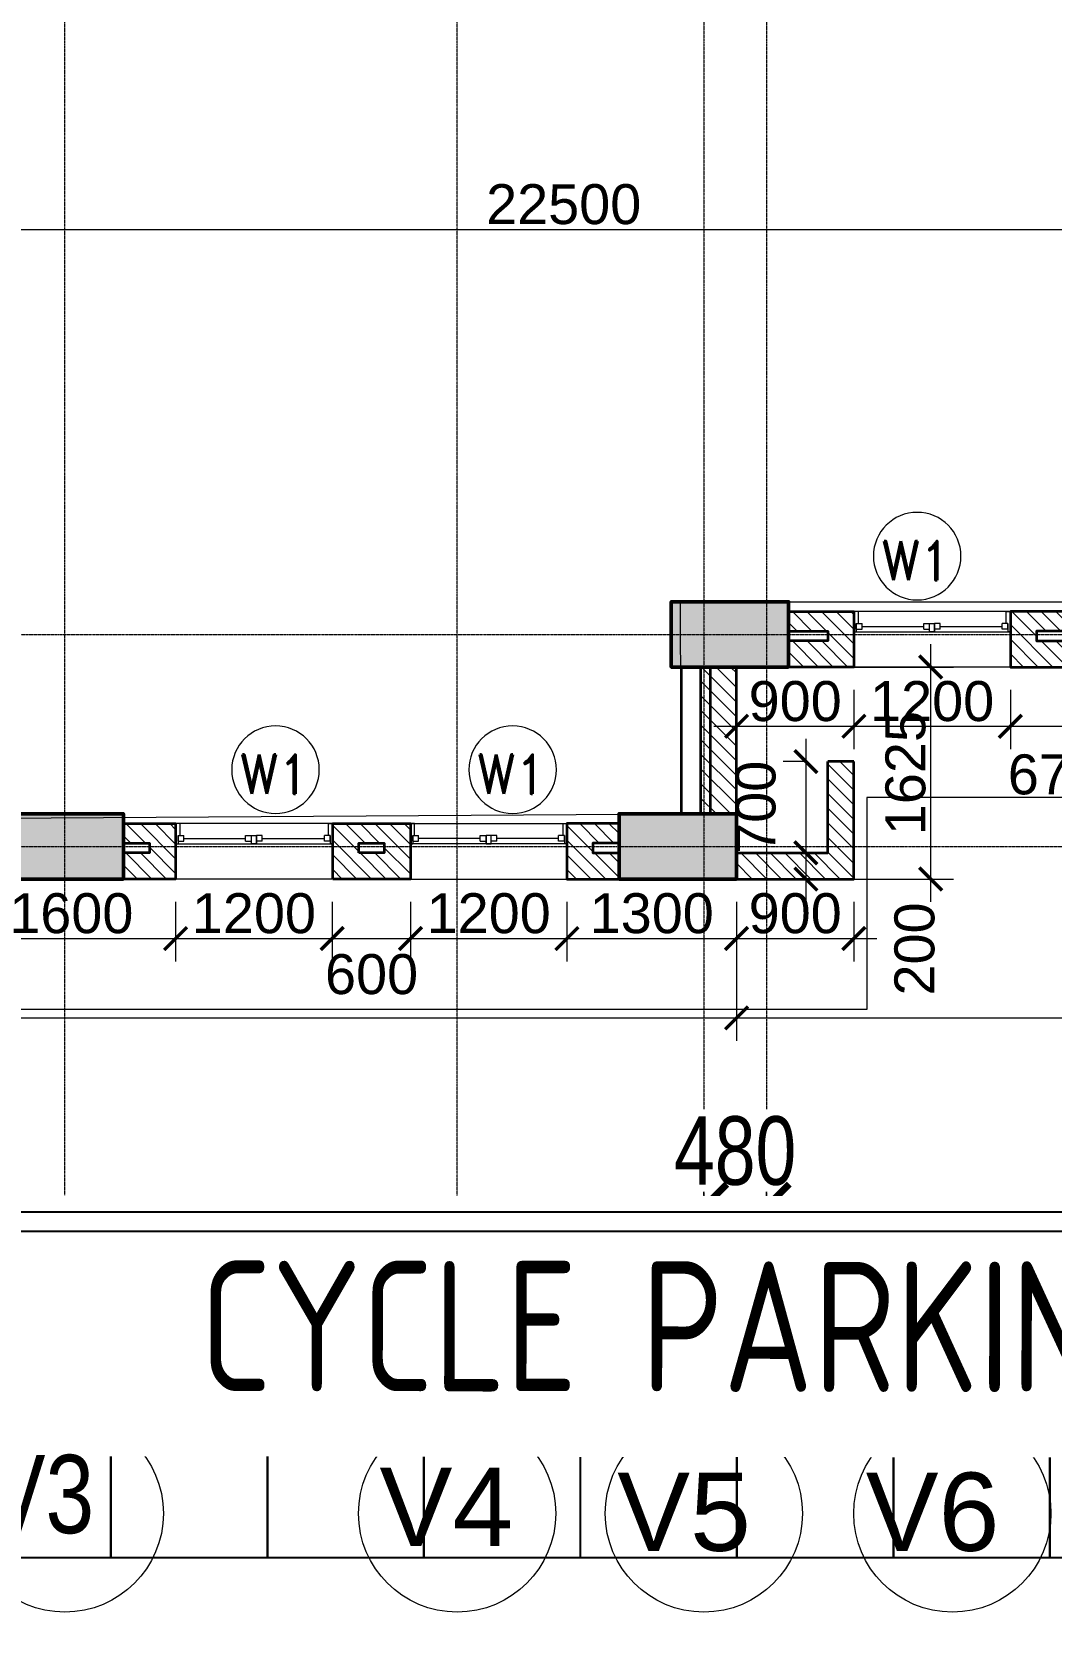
# Model space of a CAD drawing. Header units: millimetres. Extents: x 0 to 147381, y 0 to 170318.
# Drawn here: x 45043 to 52856, y 38516 to 50781 of the extents above; entities that cross this region are included whole.
import ezdxf
from ezdxf.enums import TextEntityAlignment as Align

# ---------------------------------------------------------------- set-up
doc = ezdxf.new("R2010")
doc.units = ezdxf.units.MM
doc.linetypes.add('Center', pattern=[29.999999, 12, -6, 6, -6])
doc.linetypes.add('Grid Line', pattern=[22.225, 12.7, -3.175, 3.175, -3.175])
for name, color, linetype, lineweight in [('AR_GRID_DIM', 6, 'Continuous', 20), ('AR_STR', 7, 'Continuous', 15), ('AR_WALL_HATCH', 23, 'Continuous', 5), ('ARCH PATHWAY', 30, 'Continuous', 13), ('Arch_Dim', 7, 'Continuous', 25), ('Arch_DW_No', 5, 'Continuous', 15), ('ARCH_WALL', 1, 'Continuous', 35), ('Arch_Window', 140, 'Continuous', 9), ('LA- LINE 1', 41, 'Continuous', 25), ('LA_ROAD', 252, 'Continuous', 30), ('LA_TEXT', 7, 'Continuous', 13), ('S-GRID', 8, 'Continuous', 9), ('S-GRID-IDEN', 1, 'Continuous', 9), ('STR COL.', 1, 'Continuous', 50)]:
    doc.layers.add(name, color=color, linetype=linetype, lineweight=lineweight)
doc.layers.add('ARCH RCC HATCH', color=253, linetype='Center', lineweight=9, true_color=0x9c9c9c)
doc.layers.add('S-COLS_HATCH', color=252, linetype='Continuous', lineweight=9, true_color=0x8a8a8a)
doc.styles.add('ARCHITXT-LA', font='architxt.shx', dxfattribs={"width": 0.9, "height": 250, "bigfont": '@extfont2.shx'})
doc.styles.add('Arial_1', font='arial.ttf', dxfattribs={"height": 630})
doc.styles.add('DIM', font='arial.ttf')
doc.styles.add('DIM_100', font='romand.shx', dxfattribs={"width": 0.9})
doc.styles.add('GRID_TEXT', font='GOTHIC.TTF', dxfattribs={"width": 0.8})
doc.styles.add('SIZE', font='romans.shx', dxfattribs={"width": 0.75, "height": 200})
doc.dimstyles.new('DIM- 175', dxfattribs={"dimscale": 175, "dimtxt": 1.75, "dimasz": 1, "dimexe": 1, "dimexo": 1, "dimgap": 0.2, "dimtad": 1, "dimdec": 0, "dimrnd": 5, "dimzin": 0, "dimdsep": 46, "dimtxsty": 'DIM', "dimblk": 'ARCHTICK', "dimcen": 0, "dimdle": 1, "dimclrd": 3, "dimclre": 5, "dimclrt": 3, "dimadec": 0, "dimazin": 0, "dimtfac": 1, "dimtdec": 0, "dimtofl": 0, "dimtmove": 2, "dimatfit": 3, "dimfxl": 1, "dimtolj": 1, "dimtzin": 0, "dimlwd": 13, "dimlwe": 15, "dimarcsym": 0})
doc.dimstyles.new('DIM_150_GRID', dxfattribs={"dimscale": 175, "dimtxt": 3, "dimasz": 2, "dimexe": 1, "dimexo": 0.5, "dimgap": 0.5, "dimtad": 1, "dimdec": 0, "dimrnd": 5, "dimzin": 1, "dimdsep": 46, "dimtxsty": 'GRID_TEXT', "dimblk": 'ARCHTICK', "dimcen": 0.09, "dimdle": 1, "dimclrt": 256, "dimazin": 0, "dimtfac": 1, "dimtdec": 0, "dimtmove": 2, "dimatfit": 3, "dimfxl": 1, "dimtvp": 1, "dimtolj": 1, "dimtzin": 0, "dimlwd": 15, "dimlwe": 18, "dimarcsym": 0})

# ---------------------------------------------------------------- blocks, each defined once
blk = doc.blocks.new('RLAB_G')
at = {"layer": 'AR_WALL_HATCH', "ltscale": 500}
h = blk.add_hatch(dxfattribs=at)
h.set_pattern_fill('ANSI31', color=256, scale=25)
h.paths.add_polyline_path([(-15100, 1625), (-15100, 2050), (-15775, 2050), (-15775, 1625)])
h.paths.add_polyline_path([(-15300, 1825), (-15575, 1825), (-15575, 1900), (-15300, 1900)], flags=16)
h = blk.add_hatch(dxfattribs=at)
h.set_pattern_fill('ANSI31', color=256, scale=25)
h.paths.add_polyline_path([(-13400, 1625), (-13400, 1825), (-13700, 1825), (-13700, 1900), (-13400, 1900), (-13400, 2050), (-13900, 2050), (-13900, 1625)])
h = blk.add_hatch(dxfattribs=at)
h.set_pattern_fill('ANSI31', color=256, scale=25)
h.paths.add_polyline_path([(-12800, 500), (-12725, 500), (-12725, 1625), (-12800, 1625)])
h.paths.add_polyline_path([(-12800, 1625), (-13000, 1625), (-13000, 500), (-12800, 500)])
h = blk.add_hatch(dxfattribs=at)
h.set_pattern_fill('ANSI31', color=256, scale=25)
h.paths.add_polyline_path([(-13700, 200), (-13700, 900), (-13900, 900), (-13900, 0), (-13000, 0), (-13000, 107), (-13000, 200)])
h = blk.add_hatch(dxfattribs=at)
h.set_pattern_fill('ANSI31', color=256, scale=25)
h.paths.add_polyline_path([(-11900, 200), (-12100, 200), (-12100, 0), (-11700, 0), (-11700, 425), (-12100, 425), (-12100, 275), (-11900, 275)])
h = blk.add_hatch(dxfattribs=at)
h.set_pattern_fill('ANSI31', color=256, scale=25)
h.paths.add_polyline_path([(-9905, 425), (-10500, 425), (-10500, 0), (-9905, 0)])
h.paths.add_polyline_path([(-10105, 200), (-10300, 200), (-10300, 275), (-10105, 275)], flags=16)
h = blk.add_hatch(dxfattribs=at)
h.set_pattern_fill('ANSI31', color=256, scale=25)
h.paths.add_polyline_path([(-8500, 200), (-8500, 275), (-8300, 275), (-8300, 425), (-8700, 425), (-8700, 0), (-8300, 0), (-8300, 200)])
at = {"linetype": 'Continuous'}
for p, q in [((-13000, 200), (-13000, 107)), ((-13000, 107), (-13000, 0))]:
    blk.add_line(p, q, dxfattribs=at)
at = {"layer": 'ARCH_WALL'}
blk.add_line((-13900, 900), (-13700, 900), dxfattribs=at)
for points in [[(-15775, 1625), (-15775, 2050), (-15100, 2050), (-15100, 1625)], [(-13400, 1625), (-13400, 2050), (-13900, 2050), (-13900, 1625)], [(-15575, 1825), (-15575, 1900), (-15300, 1900), (-15300, 1825)], [(-13400, 1825), (-13400, 1900), (-13700, 1900), (-13700, 1825)], [(-13000, 1625), (-12575, 1625), (-12575, 500), (-13000, 500)], [(-12800, 1625), (-12725, 1625), (-12725, 500), (-12800, 500)], [(-12100, 0), (-12100, 425), (-11700, 425), (-11700, 0)], [(-9905, 0), (-9905, 425), (-10500, 425), (-10500, 0)], [(-8300, 0), (-8300, 425), (-8700, 425), (-8700, 0)], [(-12100, 200), (-12100, 275), (-11900, 275), (-11900, 200)], [(-10105, 200), (-10105, 275), (-10300, 275), (-10300, 200)], [(-8300, 200), (-8300, 275), (-8500, 275), (-8500, 200)]]:
    blk.add_lwpolyline(points, close=True, dxfattribs=at)
for points in [[(-13000, 0), (-13900, 0), (-13900, 900)], [(-13000, 200), (-13700, 200), (-13700, 900)]]:
    blk.add_lwpolyline(points, dxfattribs=at)
at = {"layer": 'Arch_Window'}
for p, q in [((-15100, 2050), (-13900, 2050)), ((-15068, 2050), (-15100, 2050)), ((-15068, 1958), (-15068, 2050)), ((-13932, 2050), (-13900, 2050)), ((-13932, 2050), (-13932, 1958)), ((-13900, 1895), (-15100, 1895)), ((-15100, 1895), (-15081, 1895)), ((-15081, 1958), (-15036, 1958)), ((-15081, 1914), (-15081, 1958)), ((-15081, 1958), (-15081, 1895)), ((-15081, 1914), (-15036, 1914)), ((-15036, 1914), (-15036, 1958)), ((-14563, 1936), (-15036, 1936)), ((-14563, 1958), (-14519, 1958)), ((-14563, 1914), (-14563, 1958)), ((-14563, 1914), (-14519, 1914)), ((-14519, 1914), (-14519, 1958)), ((-14519, 1895), (-14519, 1958)), ((-14481, 1958), (-14519, 1958)), ((-14481, 1958), (-14519, 1958)), ((-14519, 1958), (-14519, 1895)), ((-14481, 1958), (-14519, 1958)), ((-14519, 1958), (-14519, 1958)), ((-14519, 1895), (-14519, 1958)), ((-14481, 1895), (-14519, 1895)), ((-14519, 1895), (-14481, 1895)), ((-14519, 1895), (-14519, 1895)), ((-14519, 1895), (-14481, 1895)), ((-14481, 1914), (-14481, 1958)), ((-14436, 1958), (-14481, 1958)), ((-14481, 1895), (-14481, 1958)), ((-14481, 1895), (-14481, 1958)), ((-14481, 1958), (-14481, 1958)), ((-14481, 1895), (-14481, 1958)), ((-14436, 1914), (-14481, 1914)), ((-14481, 1895), (-14481, 1895)), ((-14436, 1914), (-14436, 1958)), ((-13963, 1936), (-14436, 1936)), ((-13963, 1914), (-13963, 1958)), ((-13919, 1958), (-13963, 1958)), ((-13919, 1914), (-13963, 1914)), ((-13919, 1958), (-13932, 1958)), ((-13919, 1914), (-13919, 1958)), ((-13919, 1958), (-13919, 1895)), ((-15100, 1625), (-13900, 1625)), ((-10500, 425), (-11700, 425)), ((-11668, 425), (-11700, 425)), ((-11668, 425), (-11668, 333)), ((-10532, 425), (-10500, 425)), ((-10532, 333), (-10532, 425)), ((-9873, 425), (-9905, 425)), ((-9900, 425), (-8700, 425)), ((-9873, 333), (-9873, 425)), ((-8732, 425), (-8700, 425)), ((-8732, 425), (-8732, 333)), ((-11700, 270), (-10500, 270)), ((-11681, 333), (-11636, 333)), ((-11681, 289), (-11681, 333)), ((-11681, 333), (-11668, 333)), ((-11681, 333), (-11681, 270)), ((-11681, 289), (-11636, 289)), ((-11636, 289), (-11636, 333)), ((-11636, 311), (-11163, 311)), ((-11163, 333), (-11119, 333)), ((-11163, 289), (-11163, 333)), ((-11163, 289), (-11119, 289)), ((-11119, 289), (-11119, 333)), ((-11119, 333), (-11081, 333)), ((-11119, 270), (-11119, 333)), ((-11119, 333), (-11081, 333)), ((-11119, 270), (-11119, 333)), ((-11119, 333), (-11119, 333)), ((-11119, 333), (-11081, 333)), ((-11119, 270), (-11119, 333)), ((-11119, 270), (-11081, 270)), ((-11081, 270), (-11119, 270)), ((-11081, 270), (-11119, 270)), ((-11119, 270), (-11119, 270)), ((-11081, 289), (-11081, 333)), ((-11036, 333), (-11081, 333)), ((-11081, 270), (-11081, 333)), ((-11081, 333), (-11081, 270)), ((-11081, 333), (-11081, 333)), ((-11081, 270), (-11081, 333)), ((-11036, 289), (-11081, 289)), ((-11081, 270), (-11081, 270)), ((-11036, 289), (-11036, 333)), ((-11036, 311), (-10563, 311)), ((-10563, 289), (-10563, 333)), ((-10519, 333), (-10563, 333)), ((-10519, 289), (-10563, 289)), ((-10519, 289), (-10519, 333)), ((-10519, 333), (-10519, 270)), ((-10500, 270), (-10519, 270)), ((-9905, 270), (-9886, 270)), ((-8700, 270), (-9900, 270)), ((-9886, 333), (-9841, 333)), ((-9886, 289), (-9886, 333)), ((-9886, 333), (-9886, 270)), ((-9886, 289), (-9841, 289)), ((-9841, 289), (-9841, 333)), ((-9363, 311), (-9836, 311)), ((-9363, 333), (-9319, 333)), ((-9363, 289), (-9363, 333)), ((-9363, 289), (-9319, 289)), ((-9319, 289), (-9319, 333)), ((-9319, 270), (-9319, 333)), ((-9281, 333), (-9319, 333)), ((-9281, 333), (-9319, 333)), ((-9319, 333), (-9319, 270)), ((-9281, 333), (-9319, 333)), ((-9319, 333), (-9319, 333)), ((-9319, 270), (-9319, 333)), ((-9281, 270), (-9319, 270)), ((-9319, 270), (-9281, 270)), ((-9319, 270), (-9319, 270)), ((-9319, 270), (-9281, 270)), ((-9281, 289), (-9281, 333)), ((-9236, 333), (-9281, 333)), ((-9281, 270), (-9281, 333)), ((-9281, 270), (-9281, 333)), ((-9281, 333), (-9281, 333)), ((-9281, 270), (-9281, 333)), ((-9236, 289), (-9281, 289)), ((-9281, 270), (-9281, 270)), ((-9236, 289), (-9236, 333)), ((-8763, 311), (-9236, 311)), ((-8763, 289), (-8763, 333)), ((-8719, 333), (-8763, 333)), ((-8719, 289), (-8763, 289)), ((-8719, 333), (-8732, 333)), ((-8719, 289), (-8719, 333)), ((-8719, 333), (-8719, 270)), ((-10500, 0), (-11700, 0)), ((-9900, 0), (-8700, 0))]:
    blk.add_line(p, q, dxfattribs=at)
blk = doc.blocks.new('Grid - M_Grid Head - Circle-24584-5_Level 452_2')
at = {"layer": 'S-GRID-IDEN'}
blk.add_circle((0, 0), 4, dxfattribs=at)
blk = doc.blocks.new('_ArchTick')
at = {"color": 0, "linetype": 'ByBlock', "const_width": 0.15}
blk.add_lwpolyline([(-0.5, -0.5), (0.5, 0.5)], dxfattribs=at)
blk = doc.blocks.new('*D53')
at = {"layer": 'AR_GRID_DIM', "color": 0, "lineweight": 18, "transparency": 16777216}
for p, q in [((12500, -2676), (12500, -2589)), ((12980, -2698), (12980, -2589))]:
    blk.add_line(p, q, dxfattribs=at)
at = {"layer": 'AR_GRID_DIM', "color": 0, "lineweight": 15, "transparency": 16777216}
blk.add_line((12325, -2764), (13155, -2764), dxfattribs=at)
at = {"layer": 'Defpoints', "color": 0, "linetype": 'Continuous', "transparency": 16777216}
for p in [(12500, -2764), (12980, -2764), (12980, -2786)]:
    blk.add_point(p, dxfattribs=at)
at = {"layer": 'AR_GRID_DIM', "linetype": 'Continuous', "transparency": 16777216, "insert": (12740, -2335), "char_height": 525, "attachment_point": 5, "style": 'GRID_TEXT', "bg_fill": 3, "box_fill_scale": 1.1, "bg_fill_color": 9, "bg_fill_true_color": 13158600, "bg_fill_transparency": 0}
blk.add_mtext('\\A1;480', dxfattribs=at)
at = {"layer": 'AR_GRID_DIM', "color": 0, "linetype": 'Continuous', "lineweight": 15, "transparency": 16777216, "xscale": 350, "yscale": 350, "zscale": 350, "rotation": 180}
blk.add_blockref('_ArchTick', (12500, -2764), dxfattribs=at)
at = {"layer": 'AR_GRID_DIM', "color": 0, "linetype": 'Continuous', "lineweight": 15, "transparency": 16777216, "xscale": 350, "yscale": 350, "zscale": 350}
blk.add_blockref('_ArchTick', (12980, -2764), dxfattribs=at)
blk = doc.blocks.new('DW')
at = {"color": 9}
blk.add_circle((0, 0), 671, dxfattribs=at)
at = {"style": 'SIZE', "width": 0.8}
blk.add_attdef('W7', text='', height=500, dxfattribs=at).set_placement((5, -289), align=Align.CENTER)
blk = doc.blocks.new('*D462')
at = {"layer": 'Arch_Dim', "color": 5, "lineweight": 15, "transparency": 16777216}
for p, q in [((37445, 44113), (37445, 43048)), ((50445, 44113), (50445, 43048))]:
    blk.add_line(p, q, dxfattribs=at)
at = {"layer": 'Arch_Dim', "color": 3, "lineweight": 13, "transparency": 16777216}
blk.add_line((37270, 43223), (50620, 43223), dxfattribs=at)
at = {"layer": 'Defpoints', "color": 0, "linetype": 'Continuous', "transparency": 16777216}
for p in [(37445, 44288), (50445, 44288), (50445, 43223)]:
    blk.add_point(p, dxfattribs=at)
at = {"layer": 'Arch_Dim', "color": 3, "linetype": 'Continuous', "lineweight": 13, "transparency": 16777216, "xscale": 175, "yscale": 175, "zscale": 175, "rotation": 180}
blk.add_blockref('_ArchTick', (37445, 43223), dxfattribs=at)
at = {"layer": 'Arch_Dim', "color": 3, "linetype": 'Continuous', "lineweight": 13, "transparency": 16777216, "xscale": 175, "yscale": 175, "zscale": 175}
blk.add_blockref('_ArchTick', (50445, 43223), dxfattribs=at)
at = {"layer": 'Arch_Dim', "color": 3, "linetype": 'Continuous', "transparency": 16777216, "insert": (43945, 43414), "char_height": 306.2, "attachment_point": 5, "style": 'DIM'}
blk.add_mtext('\\A1;13000', dxfattribs=at)
blk = doc.blocks.new('*D469')
at = {"layer": 'Arch_Dim', "color": 5, "lineweight": 15, "transparency": 16777216}
for p, q in [((60995, 45738), (60995, 43048)), ((50445, 44113), (50445, 43048))]:
    blk.add_line(p, q, dxfattribs=at)
at = {"layer": 'Arch_Dim', "color": 3, "lineweight": 13, "transparency": 16777216}
blk.add_line((50270, 43223), (61170, 43223), dxfattribs=at)
at = {"layer": 'Defpoints', "color": 0, "linetype": 'Continuous', "transparency": 16777216}
for p in [(60995, 45913), (50445, 44288), (60995, 43223)]:
    blk.add_point(p, dxfattribs=at)
at = {"layer": 'Arch_Dim', "color": 3, "linetype": 'Continuous', "lineweight": 13, "transparency": 16777216, "xscale": 175, "yscale": 175, "zscale": 175, "rotation": 180}
blk.add_blockref('_ArchTick', (50445, 43223), dxfattribs=at)
at = {"layer": 'Arch_Dim', "color": 3, "linetype": 'Continuous', "lineweight": 13, "transparency": 16777216, "xscale": 175, "yscale": 175, "zscale": 175}
blk.add_blockref('_ArchTick', (60995, 43223), dxfattribs=at)
at = {"layer": 'Arch_Dim', "color": 3, "linetype": 'Continuous', "transparency": 16777216, "insert": (55720, 43414), "char_height": 306.2, "attachment_point": 5, "style": 'DIM'}
blk.add_mtext('\\A1;10550', dxfattribs=at)
blk = doc.blocks.new('*D471')
at = {"layer": 'Arch_Dim', "color": 3, "lineweight": 13, "transparency": 16777216}
blk.add_line((51934, 44113), (51934, 46088), dxfattribs=at)
at = {"layer": 'Arch_Dim', "color": 5, "lineweight": 15, "transparency": 16777216}
for p, q in [((50620, 45913), (52109, 45913)), ((50620, 44288), (52109, 44288))]:
    blk.add_line(p, q, dxfattribs=at)
at = {"layer": 'Defpoints', "color": 0, "linetype": 'Continuous', "transparency": 16777216}
for p in [(50445, 45913), (51934, 45913), (50445, 44288)]:
    blk.add_point(p, dxfattribs=at)
at = {"layer": 'Arch_Dim', "color": 3, "linetype": 'Continuous', "lineweight": 13, "transparency": 16777216, "xscale": 175, "yscale": 175, "zscale": 175}
for p, rotation in [((51934, 45913), 90), ((51934, 44288), 270)]:
    blk.add_blockref('_ArchTick', p, dxfattribs=dict(at, rotation=rotation))
at = {"layer": 'Arch_Dim', "color": 3, "linetype": 'Continuous', "transparency": 16777216, "insert": (51742, 45100), "char_height": 306.2, "attachment_point": 5, "rotation": 90, "style": 'DIM'}
blk.add_mtext('\\A1;1625', dxfattribs=at)
blk = doc.blocks.new('*D477')
at = {"layer": 'Arch_Dim', "color": 5, "lineweight": 15, "transparency": 16777216}
for p, q in [((37870, 49175), (37870, 49442)), ((60370, 49175), (60370, 49442))]:
    blk.add_line(p, q, dxfattribs=at)
at = {"layer": 'Arch_Dim', "color": 3, "lineweight": 13, "transparency": 16777216}
blk.add_line((37695, 49267), (60545, 49267), dxfattribs=at)
at = {"layer": 'Defpoints', "color": 0, "linetype": 'Continuous', "transparency": 16777216}
for p in [(60370, 49267), (37870, 49000), (60370, 49000)]:
    blk.add_point(p, dxfattribs=at)
at = {"layer": 'Arch_Dim', "color": 3, "linetype": 'Continuous', "lineweight": 13, "transparency": 16777216, "xscale": 175, "yscale": 175, "zscale": 175, "rotation": 180}
blk.add_blockref('_ArchTick', (37870, 49267), dxfattribs=at)
at = {"layer": 'Arch_Dim', "color": 3, "linetype": 'Continuous', "lineweight": 13, "transparency": 16777216, "xscale": 175, "yscale": 175, "zscale": 175}
blk.add_blockref('_ArchTick', (60370, 49267), dxfattribs=at)
at = {"layer": 'Arch_Dim', "color": 3, "linetype": 'Continuous', "transparency": 16777216, "insert": (49120, 49459), "char_height": 306.2, "attachment_point": 5, "style": 'DIM'}
blk.add_mtext('\\A1;22500', dxfattribs=at)
blk = doc.blocks.new('*D478')
at = {"layer": 'Arch_Dim', "color": 3, "lineweight": 13, "transparency": 16777216}
blk.add_line((44570, 56213), (44570, 44613), dxfattribs=at)
at = {"layer": 'Arch_Dim', "color": 5, "lineweight": 15, "transparency": 16777216}
for p, q in [((47570, 56038), (44395, 56038)), ((44670, 44788), (44395, 44788))]:
    blk.add_line(p, q, dxfattribs=at)
at = {"layer": 'Defpoints', "color": 0, "linetype": 'Continuous', "transparency": 16777216}
for p in [(47745, 56038), (44570, 44788), (44845, 44788)]:
    blk.add_point(p, dxfattribs=at)
at = {"layer": 'Arch_Dim', "color": 3, "linetype": 'Continuous', "lineweight": 13, "transparency": 16777216, "xscale": 175, "yscale": 175, "zscale": 175}
for p, rotation in [((44570, 56038), 90), ((44570, 44788), 270)]:
    blk.add_blockref('_ArchTick', p, dxfattribs=dict(at, rotation=rotation))
at = {"layer": 'Arch_Dim', "color": 3, "linetype": 'Continuous', "transparency": 16777216, "insert": (44379, 50413), "char_height": 306.2, "attachment_point": 5, "rotation": 90, "style": 'DIM'}
blk.add_mtext('\\A1;11250', dxfattribs=at)
blk = doc.blocks.new('A$C38A24FCE')
at = {"layer": 'S-COLS_HATCH'}
for points in [[(-73540, -250), (-73540, 250), (-74440, 250), (-74440, -250)], [(-78640, -1875), (-78640, -1375), (-79540, -1375), (-79540, -1875)], [(-73940, -1875), (-73940, -1375), (-74840, -1375), (-74840, -1875)]]:
    blk.add_hatch(color=256, dxfattribs=at).paths.add_polyline_path(points, flags=0)
at = {"layer": 'STR COL.'}
for points in [[(-73540, -250), (-73540, 250), (-74440, 250), (-74440, -250)], [(-78640, -1875), (-78640, -1375), (-79540, -1375), (-79540, -1875)], [(-73940, -1875), (-73940, -1375), (-74840, -1375), (-74840, -1875)]]:
    blk.add_lwpolyline(points, close=True, dxfattribs=at)
blk = doc.blocks.new('*D510')
at = {"layer": 'Arch_Dim', "color": 5, "lineweight": 15, "transparency": 16777216}
for p, q in [((44545, 44113), (44545, 43657)), ((46145, 44113), (46145, 43657))]:
    blk.add_line(p, q, dxfattribs=at)
at = {"layer": 'Arch_Dim', "color": 3, "lineweight": 13, "transparency": 16777216}
blk.add_line((44370, 43832), (46320, 43832), dxfattribs=at)
at = {"layer": 'Defpoints', "color": 0, "linetype": 'Continuous', "transparency": 16777216}
for p in [(44545, 44288), (46145, 44288), (46145, 43832)]:
    blk.add_point(p, dxfattribs=at)
at = {"layer": 'Arch_Dim', "color": 3, "linetype": 'Continuous', "lineweight": 13, "transparency": 16777216, "xscale": 175, "yscale": 175, "zscale": 175, "rotation": 180}
blk.add_blockref('_ArchTick', (44545, 43832), dxfattribs=at)
at = {"layer": 'Arch_Dim', "color": 3, "linetype": 'Continuous', "lineweight": 13, "transparency": 16777216, "xscale": 175, "yscale": 175, "zscale": 175}
blk.add_blockref('_ArchTick', (46145, 43832), dxfattribs=at)
at = {"layer": 'Arch_Dim', "color": 3, "linetype": 'Continuous', "transparency": 16777216, "insert": (45345, 44024), "char_height": 306.2, "attachment_point": 5, "style": 'DIM'}
blk.add_mtext('\\A1;1600', dxfattribs=at)
blk = doc.blocks.new('*D511')
at = {"layer": 'Arch_Dim', "color": 5, "lineweight": 15, "transparency": 16777216}
for p, q in [((46145, 44113), (46145, 43657)), ((47345, 44113), (47345, 43657))]:
    blk.add_line(p, q, dxfattribs=at)
at = {"layer": 'Arch_Dim', "color": 3, "lineweight": 13, "transparency": 16777216}
blk.add_line((45970, 43832), (47520, 43832), dxfattribs=at)
at = {"layer": 'Defpoints', "color": 0, "linetype": 'Continuous', "transparency": 16777216}
for p in [(46145, 44288), (47345, 44288), (47345, 43832)]:
    blk.add_point(p, dxfattribs=at)
at = {"layer": 'Arch_Dim', "color": 3, "linetype": 'Continuous', "lineweight": 13, "transparency": 16777216, "xscale": 175, "yscale": 175, "zscale": 175, "rotation": 180}
blk.add_blockref('_ArchTick', (46145, 43832), dxfattribs=at)
at = {"layer": 'Arch_Dim', "color": 3, "linetype": 'Continuous', "lineweight": 13, "transparency": 16777216, "xscale": 175, "yscale": 175, "zscale": 175}
blk.add_blockref('_ArchTick', (47345, 43832), dxfattribs=at)
at = {"layer": 'Arch_Dim', "color": 3, "linetype": 'Continuous', "transparency": 16777216, "insert": (46745, 44024), "char_height": 306.2, "attachment_point": 5, "style": 'DIM'}
blk.add_mtext('\\A1;1200', dxfattribs=at)
blk = doc.blocks.new('*D512')
at = {"layer": 'Arch_Dim', "color": 5, "lineweight": 15, "transparency": 16777216}
for p, q in [((47345, 44113), (47345, 43657)), ((47945, 44113), (47945, 43657))]:
    blk.add_line(p, q, dxfattribs=at)
at = {"layer": 'Arch_Dim', "color": 3, "lineweight": 13, "transparency": 16777216}
blk.add_line((47170, 43832), (48120, 43832), dxfattribs=at)
at = {"layer": 'Defpoints', "color": 0, "linetype": 'Continuous', "transparency": 16777216}
for p in [(47345, 44288), (47945, 44288), (47945, 43832)]:
    blk.add_point(p, dxfattribs=at)
at = {"layer": 'Arch_Dim', "color": 3, "linetype": 'Continuous', "lineweight": 13, "transparency": 16777216, "xscale": 175, "yscale": 175, "zscale": 175, "rotation": 180}
blk.add_blockref('_ArchTick', (47345, 43832), dxfattribs=at)
at = {"layer": 'Arch_Dim', "color": 3, "linetype": 'Continuous', "lineweight": 13, "transparency": 16777216, "xscale": 175, "yscale": 175, "zscale": 175}
blk.add_blockref('_ArchTick', (47945, 43832), dxfattribs=at)
at = {"layer": 'Arch_Dim', "color": 3, "linetype": 'Continuous', "transparency": 16777216, "insert": (47647, 43557), "char_height": 306.2, "attachment_point": 5, "style": 'DIM'}
blk.add_mtext('\\A1;600', dxfattribs=at)
blk = doc.blocks.new('*D513')
at = {"layer": 'Arch_Dim', "color": 5, "lineweight": 15, "transparency": 16777216}
for p, q in [((47945, 44113), (47945, 43657)), ((49145, 44113), (49145, 43657))]:
    blk.add_line(p, q, dxfattribs=at)
at = {"layer": 'Arch_Dim', "color": 3, "lineweight": 13, "transparency": 16777216}
blk.add_line((47770, 43832), (49320, 43832), dxfattribs=at)
at = {"layer": 'Defpoints', "color": 0, "linetype": 'Continuous', "transparency": 16777216}
for p in [(47945, 44288), (49145, 44288), (49145, 43832)]:
    blk.add_point(p, dxfattribs=at)
at = {"layer": 'Arch_Dim', "color": 3, "linetype": 'Continuous', "lineweight": 13, "transparency": 16777216, "xscale": 175, "yscale": 175, "zscale": 175, "rotation": 180}
blk.add_blockref('_ArchTick', (47945, 43832), dxfattribs=at)
at = {"layer": 'Arch_Dim', "color": 3, "linetype": 'Continuous', "lineweight": 13, "transparency": 16777216, "xscale": 175, "yscale": 175, "zscale": 175}
blk.add_blockref('_ArchTick', (49145, 43832), dxfattribs=at)
at = {"layer": 'Arch_Dim', "color": 3, "linetype": 'Continuous', "transparency": 16777216, "insert": (48545, 44024), "char_height": 306.2, "attachment_point": 5, "style": 'DIM'}
blk.add_mtext('\\A1;1200', dxfattribs=at)
blk = doc.blocks.new('*D772')
at = {"layer": 'Arch_Dim', "color": 5, "lineweight": 15, "transparency": 16777216}
for p, q in [((49145, 44113), (49145, 43657)), ((50445, 44113), (50445, 43657))]:
    blk.add_line(p, q, dxfattribs=at)
at = {"layer": 'Arch_Dim', "color": 3, "lineweight": 13, "transparency": 16777216}
blk.add_line((48970, 43832), (50620, 43832), dxfattribs=at)
at = {"layer": 'Defpoints', "color": 0, "linetype": 'Continuous', "transparency": 16777216}
for p in [(49145, 44288), (50445, 44288), (50445, 43832)]:
    blk.add_point(p, dxfattribs=at)
at = {"layer": 'Arch_Dim', "color": 3, "linetype": 'Continuous', "lineweight": 13, "transparency": 16777216, "xscale": 175, "yscale": 175, "zscale": 175, "rotation": 180}
blk.add_blockref('_ArchTick', (49145, 43832), dxfattribs=at)
at = {"layer": 'Arch_Dim', "color": 3, "linetype": 'Continuous', "lineweight": 13, "transparency": 16777216, "xscale": 175, "yscale": 175, "zscale": 175}
blk.add_blockref('_ArchTick', (50445, 43832), dxfattribs=at)
at = {"layer": 'Arch_Dim', "color": 3, "linetype": 'Continuous', "transparency": 16777216, "insert": (49795, 44024), "char_height": 306.2, "attachment_point": 5, "style": 'DIM'}
blk.add_mtext('\\A1;1300', dxfattribs=at)
blk = doc.blocks.new('*D773')
at = {"layer": 'Arch_Dim', "color": 5, "lineweight": 15, "transparency": 16777216}
for p, q in [((50445, 44113), (50445, 43657)), ((51345, 44113), (51345, 43657))]:
    blk.add_line(p, q, dxfattribs=at)
at = {"layer": 'Arch_Dim', "color": 3, "lineweight": 13, "transparency": 16777216}
blk.add_line((50270, 43832), (51520, 43832), dxfattribs=at)
at = {"layer": 'Defpoints', "color": 0, "linetype": 'Continuous', "transparency": 16777216}
for p in [(50445, 44288), (51345, 44288), (51345, 43832)]:
    blk.add_point(p, dxfattribs=at)
at = {"layer": 'Arch_Dim', "color": 3, "linetype": 'Continuous', "lineweight": 13, "transparency": 16777216, "xscale": 175, "yscale": 175, "zscale": 175, "rotation": 180}
blk.add_blockref('_ArchTick', (50445, 43832), dxfattribs=at)
at = {"layer": 'Arch_Dim', "color": 3, "linetype": 'Continuous', "lineweight": 13, "transparency": 16777216, "xscale": 175, "yscale": 175, "zscale": 175}
blk.add_blockref('_ArchTick', (51345, 43832), dxfattribs=at)
at = {"layer": 'Arch_Dim', "color": 3, "linetype": 'Continuous', "transparency": 16777216, "insert": (50895, 44024), "char_height": 306.2, "attachment_point": 5, "style": 'DIM'}
blk.add_mtext('\\A1;900', dxfattribs=at)
blk = doc.blocks.new('*D514')
at = {"layer": 'Arch_Dim', "color": 3, "lineweight": 13, "transparency": 16777216}
blk.add_line((50977, 45363), (50977, 44313), dxfattribs=at)
at = {"layer": 'Arch_Dim', "color": 5, "lineweight": 15, "transparency": 16777216}
for p, q in [((50970, 45188), (50802, 45188)), ((50970, 44488), (50802, 44488))]:
    blk.add_line(p, q, dxfattribs=at)
at = {"layer": 'Defpoints', "color": 0, "linetype": 'Continuous', "transparency": 16777216}
for p in [(51145, 45188), (50977, 44488), (51145, 44488)]:
    blk.add_point(p, dxfattribs=at)
at = {"layer": 'Arch_Dim', "color": 3, "linetype": 'Continuous', "lineweight": 13, "transparency": 16777216, "xscale": 175, "yscale": 175, "zscale": 175}
for p, rotation in [((50977, 45188), 90), ((50977, 44488), 270)]:
    blk.add_blockref('_ArchTick', p, dxfattribs=dict(at, rotation=rotation))
at = {"layer": 'Arch_Dim', "color": 3, "linetype": 'Continuous', "transparency": 16777216, "insert": (50593, 44838), "char_height": 306.2, "attachment_point": 5, "rotation": 90, "style": 'DIM'}
blk.add_mtext('\\A1;700', dxfattribs=at)
blk = doc.blocks.new('*D515')
at = {"layer": 'Arch_Dim', "color": 3, "lineweight": 13, "transparency": 16777216}
blk.add_line((50977, 44663), (50977, 44113), dxfattribs=at)
at = {"layer": 'Arch_Dim', "color": 5, "lineweight": 15, "transparency": 16777216}
for p, q in [((50970, 44488), (50802, 44488)), ((51170, 44288), (50802, 44288))]:
    blk.add_line(p, q, dxfattribs=at)
at = {"layer": 'Defpoints', "color": 0, "linetype": 'Continuous', "transparency": 16777216}
for p in [(51145, 44488), (50977, 44288), (51345, 44288)]:
    blk.add_point(p, dxfattribs=at)
at = {"layer": 'Arch_Dim', "color": 3, "linetype": 'Continuous', "lineweight": 13, "transparency": 16777216, "xscale": 175, "yscale": 175, "zscale": 175}
for p, rotation in [((50977, 44488), 90), ((50977, 44288), 270)]:
    blk.add_blockref('_ArchTick', p, dxfattribs=dict(at, rotation=rotation))
at = {"layer": 'Arch_Dim', "color": 3, "linetype": 'Continuous', "transparency": 16777216, "insert": (51811, 43752), "char_height": 306.2, "attachment_point": 5, "rotation": 90, "style": 'DIM'}
blk.add_mtext('\\A1;200', dxfattribs=at)
blk = doc.blocks.new('*D516')
at = {"layer": 'Arch_Dim', "color": 5, "lineweight": 15, "transparency": 16777216}
for p, q in [((50445, 45525), (50445, 45634)), ((51345, 45738), (51345, 45284))]:
    blk.add_line(p, q, dxfattribs=at)
at = {"layer": 'Arch_Dim', "color": 3, "lineweight": 13, "transparency": 16777216}
blk.add_line((50270, 45459), (51520, 45459), dxfattribs=at)
at = {"layer": 'Defpoints', "color": 0, "linetype": 'Continuous', "transparency": 16777216}
for p in [(51345, 45913), (51345, 45459), (50445, 45350)]:
    blk.add_point(p, dxfattribs=at)
at = {"layer": 'Arch_Dim', "color": 3, "linetype": 'Continuous', "lineweight": 13, "transparency": 16777216, "xscale": 175, "yscale": 175, "zscale": 175, "rotation": 180}
blk.add_blockref('_ArchTick', (50445, 45459), dxfattribs=at)
at = {"layer": 'Arch_Dim', "color": 3, "linetype": 'Continuous', "lineweight": 13, "transparency": 16777216, "xscale": 175, "yscale": 175, "zscale": 175}
blk.add_blockref('_ArchTick', (51345, 45459), dxfattribs=at)
at = {"layer": 'Arch_Dim', "color": 3, "linetype": 'Continuous', "transparency": 16777216, "insert": (50895, 45650), "char_height": 306.2, "attachment_point": 5, "style": 'DIM'}
blk.add_mtext('\\A1;900', dxfattribs=at)
blk = doc.blocks.new('*D517')
at = {"layer": 'Arch_Dim', "color": 5, "lineweight": 15, "transparency": 16777216}
for p, q in [((51345, 45738), (51345, 45284)), ((52545, 45738), (52545, 45284))]:
    blk.add_line(p, q, dxfattribs=at)
at = {"layer": 'Arch_Dim', "color": 3, "lineweight": 13, "transparency": 16777216}
blk.add_line((51170, 45459), (52720, 45459), dxfattribs=at)
at = {"layer": 'Defpoints', "color": 0, "linetype": 'Continuous', "transparency": 16777216}
for p in [(51345, 45913), (52545, 45913), (52545, 45459)]:
    blk.add_point(p, dxfattribs=at)
at = {"layer": 'Arch_Dim', "color": 3, "linetype": 'Continuous', "lineweight": 13, "transparency": 16777216, "xscale": 175, "yscale": 175, "zscale": 175, "rotation": 180}
blk.add_blockref('_ArchTick', (51345, 45459), dxfattribs=at)
at = {"layer": 'Arch_Dim', "color": 3, "linetype": 'Continuous', "lineweight": 13, "transparency": 16777216, "xscale": 175, "yscale": 175, "zscale": 175}
blk.add_blockref('_ArchTick', (52545, 45459), dxfattribs=at)
at = {"layer": 'Arch_Dim', "color": 3, "linetype": 'Continuous', "transparency": 16777216, "insert": (51945, 45650), "char_height": 306.2, "attachment_point": 5, "style": 'DIM'}
blk.add_mtext('\\A1;1200', dxfattribs=at)
blk = doc.blocks.new('*D518')
at = {"layer": 'Arch_Dim', "color": 5, "lineweight": 15, "transparency": 16777216}
for p, q in [((52545, 45738), (52545, 45284)), ((53220, 45738), (53220, 45284))]:
    blk.add_line(p, q, dxfattribs=at)
at = {"layer": 'Arch_Dim', "color": 3, "lineweight": 13, "transparency": 16777216}
blk.add_line((52370, 45459), (53395, 45459), dxfattribs=at)
at = {"layer": 'Defpoints', "color": 0, "linetype": 'Continuous', "transparency": 16777216}
for p in [(52545, 45913), (53220, 45913), (53220, 45459)]:
    blk.add_point(p, dxfattribs=at)
at = {"layer": 'Arch_Dim', "color": 3, "linetype": 'Continuous', "lineweight": 13, "transparency": 16777216, "xscale": 175, "yscale": 175, "zscale": 175, "rotation": 180}
blk.add_blockref('_ArchTick', (52545, 45459), dxfattribs=at)
at = {"layer": 'Arch_Dim', "color": 3, "linetype": 'Continuous', "lineweight": 13, "transparency": 16777216, "xscale": 175, "yscale": 175, "zscale": 175}
blk.add_blockref('_ArchTick', (53220, 45459), dxfattribs=at)
at = {"layer": 'Arch_Dim', "color": 3, "linetype": 'Continuous', "transparency": 16777216, "insert": (52882, 45088), "char_height": 306.2, "attachment_point": 5, "style": 'DIM'}
blk.add_mtext('\\A1;675', dxfattribs=at)
blk = doc.blocks.new('waefsvrv')
at = {"layer": 'LA- LINE 1', "elevation": 3575.332}
blk.add_lwpolyline([(489705.063, 3629325.765), (489705.771, 3629324.796), (489703.753, 3629323.321), (489703.044, 3629324.29)], close=True, dxfattribs=at)
blk = doc.blocks.new('A$C07E93286')
at = {"layer": 'LA_ROAD', "extrusion": (-1.14872e-08, -3.2405e-09, -1), "zscale": -1.000000000000001, "rotation": 226.7539532915004}
for p in [(-2308198.821, 2843272.594, 3575.332), (-2308197.63, 2843272.446, 3575.332), (-2308196.439, 2843272.298, 3575.332), (-2308195.248, 2843272.15, 3575.332), (-2308194.058, 2843272.002, 3575.332), (-2308192.867, 2843271.854, 3575.332), (-2308191.676, 2843271.706, 3575.332), (-2308190.485, 2843271.558, 3575.332), (-2308189.294, 2843271.41, 3575.332)]:
    blk.add_blockref('waefsvrv', p, dxfattribs=at)
at = {"layer": 'LA_TEXT', "ltscale": 7, "insert": (31.91, -7.685, 0), "char_height": 1, "width": 19.9248, "attachment_point": 7, "rotation": 7.0159, "style": 'ARCHITXT-LA', "bg_fill": 2}
blk.add_mtext('\\pxqc;CYCLE PARKING', dxfattribs=at)
at = {"layer": 'LA- LINE 1'}
for points in [[(32.611, -8.736), (32.303, -6.255), (50.463, -3.999), (50.771, -6.48)], [(32.778, -8.867), (32.47, -6.386), (50.333, -4.166), (50.641, -6.647)]]:
    blk.add_lwpolyline(points, dxfattribs=at)
blk = doc.blocks.new('A$C59E872DE')
at = {"layer": 'S-GRID', "linetype": 'Grid Line', "ltscale": 0.5}
for p, q in [((7600, -4357.6), (7600, 89720.3)), ((10608.3, -4357.6), (10608.3, 89720.3)), ((12500, 89720.3), (12500, -4357.6)), ((12980, 89720.3), (12980, -3251.5)), ((-6964.1, 1625), (94404.8, 1625)), ((-6964.1, 0), (94404.8, 0))]:
    blk.add_line(p, q, dxfattribs=at)
at = {"layer": 'S-GRID', "linetype": 'Grid Line'}
blk.add_line((12980, -3251.5), (13945.8, -4513.3), dxfattribs=at)
at = {"layer": 'S-GRID-IDEN', "xscale": 188.9999999999998, "yscale": 188.9999999999998, "zscale": 188.9999999999998, "rotation": 180}
for p in [(7600, -5113.6), (10608.3, -5113.6), (12500, -5113.6), (14405.3, -5113.6)]:
    blk.add_blockref('Grid - M_Grid Head - Circle-24584-5_Level 452_2', p, dxfattribs=at)
at = {"layer": 'S-GRID-IDEN', "char_height": 600, "width": 1772.772, "attachment_point": 1, "style": 'Arial_1'}
for s, insert in [('{\\W0.8;V3}', (7005, -4664.3)), ('V4', (10013.3, -4762.8)), ('V5', (11835.3, -4799.8)), ('V6', (13740.7, -4799.8))]:
    blk.add_mtext(s, dxfattribs=dict(at, insert=insert))
at = {"layer": 'AR_GRID_DIM', "linetype": 'Continuous'}
dim = blk.add_linear_dim(base=(12980, -2763.9), p1=(12500, -2763.9), p2=(12980, -2785.8), dimstyle='DIM_150_GRID', override={"dimtfill": 1, "dimarcsym": 2}, dxfattribs=at)
dim.commit()
dim.dimension.update_dxf_attribs({"geometry": '*D53', "text_midpoint": (12740, -2334.8), "dimtype": 128})

msp = doc.modelspace()

# ---------------------------------------------------------------- block references
at = {"xscale": -1}
msp.add_blockref('RLAB_G', (37444.7, 44288), dxfattribs=at)

# ---------------------------------------------------------------- next in the draw order: block references
at = {"layer": 'ARCH RCC HATCH', "linetype": 'Continuous'}
msp.add_blockref('A$C59E872DE', (37694.7, 44538), dxfattribs=at)

# ---------------------------------------------------------------- next in the draw order: block references
at = {"layer": 'AR_STR', "linetype": 'Continuous'}
msp.add_blockref('A$C38A24FCE', (124384.7, 46163), dxfattribs=at)
at = {"layer": 'Arch_DW_No'}
ref = msp.add_blockref('DW', (51830.3, 46763), dxfattribs=dict(at, xscale=-0.5001481924206014, yscale=0.5001481924206014, zscale=0.500148192420602, rotation=68.53298956108209))
ref.add_attrib('W71', 'W1', dxfattribs={"layer": '0', "height": 300, "style": 'DIM_100', "width": 0.9}).set_placement((51821.2, 46578.4), align=Align.CENTER)
ref = msp.add_blockref('DW', (46910.6, 45126.1), dxfattribs=dict(at, xscale=-0.5001481924206014, yscale=0.5001481924206014, zscale=0.500148192420602, rotation=68.53298956108209))
ref.add_attrib('W71', 'W1', dxfattribs={"layer": '0', "height": 300, "style": 'DIM_100', "width": 0.9}).set_placement((46901.5, 44941.6), align=Align.CENTER)
ref = msp.add_blockref('DW', (48728.3, 45126.1), dxfattribs=dict(at, xscale=-0.5001481924206014, yscale=0.5001481924206014, zscale=0.500148192420602, rotation=68.53298956108209))
ref.add_attrib('W71', 'W1', dxfattribs={"layer": '0', "height": 300, "style": 'DIM_100', "width": 0.9}).set_placement((48719.2, 44941.6), align=Align.CENTER)

# ---------------------------------------------------------------- next in the draw order: dimensions: what is measured, and where the dimension line sits
at = {"layer": 'Arch_Dim', "linetype": 'Continuous'}
for base, p1, p2, picture, middle in [((44570.1, 44788), (47744.7, 56038), (44844.7, 44788), '*D478', (44378.7, 50413)), ((51933.6, 45912.7), (50444.7, 44288), (50444.7, 45912.7), '*D471', (51742.2, 45100.4)), ((50976.8, 44488), (51144.7, 45188), (51144.7, 44488), '*D514', (50593, 44838))]:
    dim = msp.add_linear_dim(base=base, p1=p1, p2=p2, angle=90, dimstyle='DIM- 175', dxfattribs=at)
    dim.commit()
    dim.dimension.update_dxf_attribs({"geometry": picture, "text_midpoint": middle})
for base, p1, p2, picture, middle in [((60369.7, 49267.4), (37869.7, 49000.5), (60369.7, 49000.5), '*D477', (49119.7, 49458.8)), ((60994.7, 43222.9), (50444.7, 44288), (60994.7, 45912.7), '*D469', (55719.7, 43414.3)), ((51344.7, 45458.8), (50444.7, 45350.4), (51344.7, 45912.7), '*D516', (50894.7, 45650.1)), ((52544.7, 45458.8), (51344.7, 45912.7), (52544.7, 45912.7), '*D517', (51944.7, 45650.1)), ((50444.7, 43222.9), (37444.7, 44288), (50444.7, 44288), '*D462', (43944.7, 43414.4)), ((46144.7, 43832.4), (44544.7, 44288), (46144.7, 44288), '*D510', (45344.7, 44023.7)), ((47344.7, 43832.4), (46144.7, 44288), (47344.7, 44288), '*D511', (46744.7, 44023.7)), ((49144.7, 43832.4), (47944.7, 44288), (49144.7, 44288), '*D513', (48544.7, 44023.7)), ((50444.7, 43832.4), (49144.7, 44288), (50444.7, 44288), '*D772', (49794.7, 44023.8)), ((51344.7, 43832.4), (50444.7, 44288), (51344.7, 44288), '*D773', (50894.7, 44023.7))]:
    dim = msp.add_linear_dim(base=base, p1=p1, p2=p2, dimstyle='DIM- 175', dxfattribs=at)
    dim.commit()
    dim.dimension.update_dxf_attribs({"geometry": picture, "text_midpoint": middle})
for base, p1, p2, picture, middle in [((53219.7, 45458.8), (52544.7, 45912.7), (53219.7, 45912.7), '*D518', (52882.2, 45087.9)), ((47944.7, 43832.4), (47344.7, 44288), (47944.7, 44288), '*D512', (47647.2, 43557.5))]:
    dim = msp.add_linear_dim(base=base, p1=p1, p2=p2, dimstyle='DIM- 175', dxfattribs=at)
    dim.commit()
    dim.dimension.update_dxf_attribs({"geometry": picture, "text_midpoint": middle, "dimtype": 160})
dim = msp.add_linear_dim(base=(50976.8, 44288), p1=(51144.7, 44488), p2=(51344.7, 44288), angle=90, dimstyle='DIM- 175', dxfattribs=at)
dim.commit()
dim.dimension.update_dxf_attribs({"geometry": '*D515', "text_midpoint": (51811.3, 43751.6), "dimtype": 160})

# ---------------------------------------------------------------- next in the draw order: block references
at = {"linetype": 'Continuous', "xscale": 1000, "yscale": 1000, "zscale": 1000, "rotation": 352.9169734788422}
msp.add_blockref('A$C07E93286', (9412.7, 51928.7, -73339.4), dxfattribs=at)

# ---------------------------------------------------------------- next in the draw order: linework, layer by layer
at = {"layer": 'AR_WALL_HATCH', "color": 1, "linetype": 'Continuous'}
msp.add_lwpolyline([(37869.7, 56388), (37869.7, 44788), (38344.7, 44788), (38344.7, 44713), (50019.7, 44788), (50014.7, 46412.7), (60369.7, 46412.7)], dxfattribs=at)
at = {"layer": 'ARCH PATHWAY', "linetype": 'Continuous'}
msp.add_lwpolyline([(65630.6, 44912.7), (51444.7, 44912.7), (51444.7, 43288), (36444.7, 43288), (36444.7, 60987.5), (38369, 60987.5)], dxfattribs=at)

doc.saveas('drawing.dxf')
